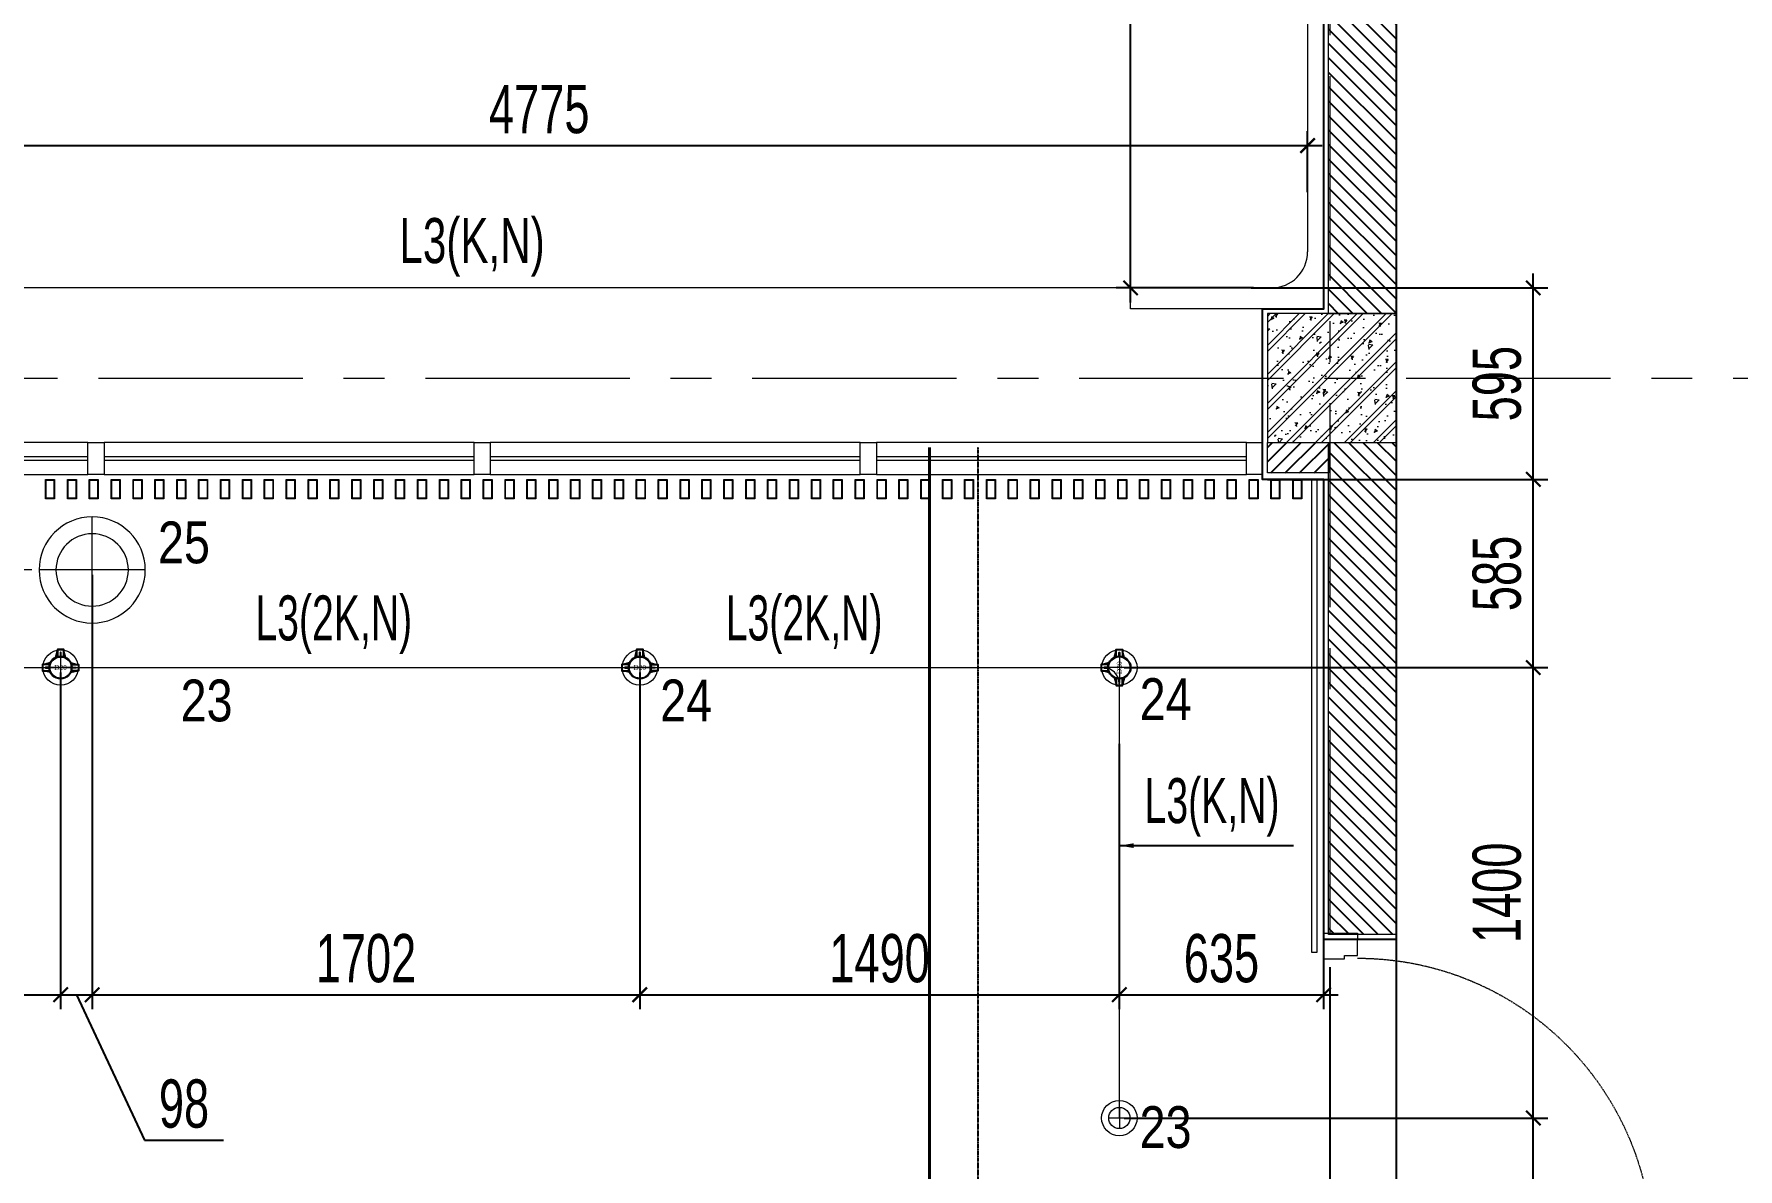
# Model space of a CAD drawing. Header units: millimetres. Extents: x -343543 to 400519, y -115663 to 104219.
# Drawn here: x -63294 to -57999, y -42458 to -38931 of the extents above; entities that cross this region are included whole.
import ezdxf
from ezdxf.xclip import XClip

# ---------------------------------------------------------------- set-up
doc = ezdxf.new("R2010")
doc.units = ezdxf.units.MM
doc.header["$XCLIPFRAME"] = 0
for name, pattern in [("$0$02'TUONG Xay$0$HIDDEN", [0.375, 0.25, -0.125]), ('HIDDEN2', [0.1875, 0.125, -0.0625]), ('XREF MAT BANG TUONG XAY$0$01.Xref _MB T2-Mai$0$$0$HIDDEN', [9.525, 6.35, -3.175]), ('XREF MAT BANG TUONG XAY$0$CENTER', [50.8, 31.75, -6.35, 6.35, -6.35])]:
    doc.linetypes.add(name, pattern=pattern)
doc.layers.get('0').update_dxf_attribs({"color": 231, "lineweight": 0})
doc.layers.get('DefPoints').update_dxf_attribs({"color": 191})
for name, color, linetype, lineweight in [('A-CLNG', 157, 'Continuous', 25), ('A-PATT', 252, 'Continuous', 9), ('A-SYMBOLS', 10, 'Continuous', 13), ('fix lighting', 2, 'Continuous', 5), ('ICC-Text', 3, 'Continuous', 25), ('SME-E-COND-LTG', 51, 'Continuous', 18), ('SME-E-LTG-DIM', 55, 'Continuous', 18), ('SME-E-LTG-NOTE', 54, 'Continuous', 18), ('TEXT DIEN', 3, 'Continuous', 18), ('XREF MAT BANG TUONG XAY$0$01.Xref _MB T1$0$A-WALL-INT', 8, 'Continuous', 9), ('XREF MAT BANG TUONG XAY$0$01.Xref _MB T2-Mai$0$$0$A-DOOR', 8, 'Continuous', 9), ('XREF MAT BANG TUONG XAY$0$01.Xref _MB T2-Mai$0$$0$A-FNSH', 8, 'Continuous', 9), ('XREF MAT BANG TUONG XAY$0$01.Xref _MB T2-Mai$0$$0$A-HIDD-LO', 8, 'XREF MAT BANG TUONG XAY$0$01.Xref _MB T2-Mai$0$$0$HIDDEN', 9), ('XREF MAT BANG TUONG XAY$0$01.Xref _MB T2-Mai$0$$0$A-TEXT', 8, 'Continuous', 25), ('XREF MAT BANG TUONG XAY$0$A-FINE', 8, 'Continuous', 25), ('XREF MAT BANG TUONG XAY$0$A-GRID', 8, 'XREF MAT BANG TUONG XAY$0$CENTER', 15), ('XREF MAT BANG TUONG XAY$0$A-WALL-INT', 8, 'Continuous', 9), ('XREF MAT BANG TUONG XAY$0$xref_IKIGAI_Cot$0$A-FNSH', 8, 'Continuous', 9), ('XREF MAT BANG TUONG XAY$0$xref_IKIGAI_Cot$0$A-PATT', 8, 'Continuous', 5)]:
    doc.layers.add(name, color=color, linetype=linetype, lineweight=lineweight)
for name, color, linetype in [('A-FLOR', 35, 'Continuous'), ('INNO-GIOTHAI', 20, 'Continuous'), ('XREF MAT BANG TUONG XAY$0$A-FNSH', 8, 'Continuous'), ('XREF MAT BANG TUONG XAY$0$A-FURN', 8, 'Continuous'), ('XREF MAT BANG TUONG XAY$0$A-PATT', 8, 'Continuous'), ('ống ghen', 6, 'Continuous')]:
    doc.layers.add(name, color=color, linetype=linetype)
doc.styles.add('Arial', font='arial.ttf', dxfattribs={"width": 0.8})
doc.styles.add('ROMANS1', font='vntimeh.shx', dxfattribs={"width": 0.8, "bigfont": 'bigfont.shx'})
doc.styles.add('SM-DIMTEXT', font='SME.shx', dxfattribs={"width": 0.7})
doc.styles.add('SME-TEXT', font='sme.shx', dxfattribs={"width": 0.7})
doc.dimstyles.new('SDIM-75', dxfattribs={"dimscale": 75, "dimtxt": 2, "dimasz": 0.6, "dimexe": 0.6, "dimexo": 0.2, "dimgap": 0.5, "dimtad": 1, "dimdec": 0, "dimzin": 12, "dimtxsty": 'SM-DIMTEXT', "dimblk": 'ARCHTICK', "dimcen": 0.12, "dimdle": 0.6, "dimclrd": 7, "dimclre": 8, "dimadec": 0, "dimazin": 3, "dimtfac": 2, "dimtdec": 0, "dimtix": 1, "dimtmove": 1, "dimatfit": 3, "dimfxl": 1, "dimtzin": 0, "dimarcsym": 1})

# ---------------------------------------------------------------- blocks, each defined once
blk = doc.blocks.new('XREF MAT BANG TUONG XAY$0$xref_IKIGAI_Cot')
at = {"layer": 'XREF MAT BANG TUONG XAY$0$xref_IKIGAI_Cot$0$A-PATT'}
h = blk.add_hatch(dxfattribs=at)
h.set_pattern_fill('BT-01', color=8, scale=15, angle=180, pattern_type=2)
h.set_pattern_definition([(230, (31425, -39980), (-107.59, 9.413), [11.25, -123.75]), (175, (31425, -39980), (20.813, -112.83), [9, -99]), (280.45, (31416.04, -39979.22), (-86.776, -103.416), [9.56, -105.17]), (226.184, (31425, -40010), (-160.086, 24.83), [16.875, -185.625]), (276.636, (31411.66, -40007.93), (-140.2, -146.12), [14.34, -157.757]), (171.184, (31425, -40010), (-140.2, -146.12), [13.5, -148.5]), (201, (31410, -40002.5), (-89.536, 60.393), [11.25, -123.75]), (146, (31410, -40002.5), (-36.497, -108.773), [9, -99]), (251.45, (31402.54, -39997.47), (-126.033, -48.38), [9.56, -105.17]), (217.5, (31425, -39980), (-1.824, -49.934), [0, -97.8, 0, -100.5, 0, -99.375]), (187.5, (31425, -39980), (-39.46, -59.162), [0, -57.3, 0, -95.55, 0, -37.875]), (147.5, (31458.45, -39980), (-80.0734, 3.383), [0, -37.5, 0, -117, 0, -155.25]), (137.5, (31473.45, -39980), (-87.478, -15.016), [0, -48.75, 0, -77.7, 0, -110.25]), (225, (31425, -39980), (45.078, -45.078), []), (225, (31425, -39998.375), (45.078, -45.078), [])])
h.paths.add_polyline_path([(31605, -39800), (31205, -39800), (31205, -40200), (31605, -40200)])
at = {"layer": 'XREF MAT BANG TUONG XAY$0$A-GRID', "color": 8, "ltscale": 20}
for points in [[(31400, -53920.7), (31400, -27075.6)], [(-2907.5, -40000), (42750, -40000)]]:
    blk.add_lwpolyline(points, dxfattribs=at)
at = {"layer": 'XREF MAT BANG TUONG XAY$0$xref_IKIGAI_Cot$0$A-FNSH', "color": 8}
blk.add_lwpolyline([(31605, -39800), (31205, -39800), (31205, -40200), (31605, -40200)], close=True, dxfattribs=at)
blk = doc.blocks.new('*U159')
at = {"color": 8}
blk.add_line((-70, -100), (-70, -800), dxfattribs=at)
for points in [[(-1020, 105), (-960, 105), (-960, 40), (-970, 40), (-970, 0), (-1020, 0)], [(-20, 105), (-80, 105), (-80, 40), (-70, 40), (-70, 0), (-20, 0)], [(-50, 0), (-50, -900), (-90, -900), (-90, 0)], [(-50, -100), (-90, -100), (-90, -800), (-50, -800)]]:
    blk.add_lwpolyline(points, close=True, dxfattribs=at)
at = {"layer": 'XREF MAT BANG TUONG XAY$0$01.Xref _MB T2-Mai$0$$0$A-FNSH', "color": 8}
for points in [[(-1020, 105), (-1040, 105), (-1040, 0), (-1020, 0)], [(-20, 105), (0, 105), (0, 0), (-20, 0)]]:
    blk.add_lwpolyline(points, close=True, dxfattribs=at)
at = {"layer": 'XREF MAT BANG TUONG XAY$0$01.Xref _MB T2-Mai$0$$0$A-HIDD-LO', "color": 8, "ltscale": 0.3}
blk.add_arc((-45, 0), 916.7, 180, 270, dxfattribs=at)
blk = doc.blocks.new('XREF MAT BANG TUONG XAY$0$nnrgnbnnrg')
at = {"layer": 'XREF MAT BANG TUONG XAY$0$01.Xref _MB T2-Mai$0$$0$A-DOOR', "color": 8}
for points in [[(-5635.8, -190), (-5585.8, -190), (-5585.8, -90), (-5635.8, -90)], [(-5585.8, -90), (-4435.8, -90), (-4435.8, -190), (-5585.8, -190)], [(-4435.8, -190), (-4385.8, -190), (-4385.8, -90), (-4435.8, -90)], [(-4385.8, -90), (-3235.8, -90), (-3235.8, -190), (-4385.8, -190)], [(-3235.8, -190), (-3185.8, -190), (-3185.8, -90), (-3235.8, -90)], [(-3185.8, -90), (-2035.8, -90), (-2035.8, -190), (-3185.8, -190)], [(-2035.8, -190), (-1985.8, -190), (-1985.8, -90), (-2035.8, -90)], [(-1985.8, -90), (-835.8, -90), (-835.8, -190), (-1985.8, -190)], [(-5585.8, -135), (-4435.8, -135), (-4435.8, -145), (-5585.8, -145)], [(-4385.8, -135), (-3235.8, -135), (-3235.8, -145), (-4385.8, -145)], [(-3185.8, -135), (-2035.8, -135), (-2035.8, -145), (-3185.8, -145)], [(-1985.8, -135), (-835.8, -135), (-835.8, -145), (-1985.8, -145)]]:
    blk.add_lwpolyline(points, close=True, dxfattribs=at)
blk = doc.blocks.new('XREF MAT BANG TUONG XAY$0$nnnbvnfg')
at = {"layer": 'XREF MAT BANG TUONG XAY$0$01.Xref _MB T1$0$A-WALL-INT', "color": 8}
for points in [[(-14, -30), (14, -30), (14, 30), (-14, 30)], [(-12, -28), (12, -28), (12, 28), (-12, 28)]]:
    blk.add_lwpolyline(points, close=True, dxfattribs=at)
blk = doc.blocks.new('XREF MAT BANG TUONG XAY$0$nnnngf')
at = {"layer": 'XREF MAT BANG TUONG XAY$0$01.Xref _MB T1$0$A-WALL-INT', "color": 8}
for points in [[(-72.5, 1420), (-90.5, 1420), (-90.5, -50), (-72.5, -50)], [(-72.5, -980), (-90.5, -980), (-90.5, -1965), (-72.5, -1965)]]:
    blk.add_lwpolyline(points, close=True, dxfattribs=at)
blk = doc.blocks.new('*U251')
at = {"layer": 'XREF MAT BANG TUONG XAY$0$A-PATT'}
h = blk.add_hatch(dxfattribs=at)
h.set_pattern_fill('ANSI31', color=8, scale=10)
h.set_pattern_definition([(45, (36976.79, -11293.564), (-22.45064, 22.45064), [])])
h.paths.add_polyline_path([(-38.7, 47.5), (1491.3, 47.5), (1491.3, -162.5), (-38.7, -162.5)])
at = {"layer": 'XREF MAT BANG TUONG XAY$0$A-WALL-INT', "color": 8}
blk.add_lwpolyline([(-38.7, 47.5), (1491.3, 47.5), (1491.3, -162.5), (-38.7, -162.5)], close=True, dxfattribs=at)
blk = doc.blocks.new('*U252')
at = {"layer": 'XREF MAT BANG TUONG XAY$0$A-PATT'}
h = blk.add_hatch(dxfattribs=at)
h.set_pattern_fill('ANSI31', color=8, scale=10)
h.set_pattern_definition([(45, (39546.79, -11293.564), (-22.45064, 22.45064), [])])
h.paths.add_polyline_path([(-38.7, 47.5), (4061.3, 47.5), (4061.3, -162.5), (-38.7, -162.5)])
at = {"layer": 'XREF MAT BANG TUONG XAY$0$A-WALL-INT', "color": 8}
blk.add_lwpolyline([(-38.7, 47.5), (4061.3, 47.5), (4061.3, -162.5), (-38.7, -162.5)], close=True, dxfattribs=at)
blk = doc.blocks.new('*U260')
at = {"layer": 'XREF MAT BANG TUONG XAY$0$A-PATT'}
h = blk.add_hatch(dxfattribs=at)
h.set_pattern_fill('ANSI31', color=8, scale=10)
h.set_pattern_definition([(45, (35636.77, -11178.564), (-22.45064, 22.45064), [])])
h.paths.add_polyline_path([(-38.7, 47.5), (151.3, 47.5), (151.3, -47.5), (-38.7, -47.5)])
at = {"layer": 'XREF MAT BANG TUONG XAY$0$A-WALL-INT', "color": 8}
blk.add_lwpolyline([(-38.7, 47.5), (151.3, 47.5), (151.3, -47.5), (-38.7, -47.5)], close=True, dxfattribs=at)
blk = doc.blocks.new('XREF MAT BANG TUONG XAY$0$NNNN')
at = {"layer": 'XREF MAT BANG TUONG XAY$0$A-FURN', "color": 8, "xscale": -1}
for name, p, rotation in [('*U252', (162.5, 7596.4), 270), ('*U251', (162.5, 5666.4), 270), ('*U260', (248.7, 7110.2), 180)]:
    blk.add_blockref(name, p, dxfattribs=dict(at, rotation=rotation))
blk = doc.blocks.new('XREF MAT BANG NOI THAT')
at = {"color": 8}
blk.add_lwpolyline([(31380, -39785), (30780, -39785), (30780, -37785), (31380, -37785)], close=True, dxfattribs=at)
blk = doc.blocks.new('01.Xref _MB T1')
at = {"color": 8}
blk.add_line((31604.992, -42770.00015), (31604.99085, -41730.00014), dxfattribs=at)
at = {"layer": 'XREF MAT BANG TUONG XAY$0$01.Xref _MB T2-Mai$0$$0$A-TEXT', "color": 8}
blk.add_line((31400.2467, -43681.45863), (31400.2467, -41831.45871), dxfattribs=at)
at = {"layer": 'XREF MAT BANG TUONG XAY$0$A-FINE', "color": 8}
blk.add_lwpolyline([(36835.01095, -33793.63705), (31604.99214, -33793.63705), (31604.98423, -43834.99759), (36835.00304, -43834.99759)], close=True, dxfattribs=at)
at = {"layer": 'XREF MAT BANG TUONG XAY$0$A-FNSH', "color": 8}
blk.add_lwpolyline([(31604.97181, -41745.00014), (31379.9718, -41745.00039), (31379.9718, -40315.00001), (31189.99022, -40315.00001), (31189.99022, -39785.00001), (31379.98019, -39785.00004), (31379.98092, -35715.00001), (31189.99023, -35715.00001), (31189.99023, -35285.00001), (31379.98015, -35285.00001), (31379.96933, -30914.99949), (31289.99246, -30914.99918), (31289.98296, -30824.99967), (25501.66726, -30824.99964), (25501.67699, -30504.99947)], dxfattribs=at)
at = {"color": 8}
ref = blk.add_blockref('XREF MAT BANG TUONG XAY$0$xref_IKIGAI_Cot', (-0.00927, -0.00001), dxfattribs=at)
XClip(ref).set_block_clipping_path([(-5181.1494167775, -58156.1251844964), (44638.3275875031, -24933.2650512661)])
at = {"layer": 'XREF MAT BANG TUONG XAY$0$01.Xref _MB T2-Mai$0$$0$A-DOOR', "color": 8, "extrusion": (-1.42352e-14, -2.81943e-13, -1), "zscale": -1, "rotation": 270.0000376668472}
blk.add_blockref('*U159', (-31484.97112, -42765.00046, 0), dxfattribs=at)
at = {"layer": 'XREF MAT BANG TUONG XAY$0$A-FURN', "color": 8, "xscale": -1}
for name, p in [('XREF MAT BANG TUONG XAY$0$NNNN', (31604.98349, -47357.72853)), ('XREF MAT BANG TUONG XAY$0$nnrgnbnnrg', (25554.16454, -40110.00001)), ('XREF MAT BANG TUONG XAY$0$nnnbvnfg', (27421.9718, -40345.00001)), ('XREF MAT BANG TUONG XAY$0$nnnbvnfg', (27489.9718, -40345.00001)), ('XREF MAT BANG TUONG XAY$0$nnnbvnfg', (27557.9718, -40345.00001)), ('XREF MAT BANG TUONG XAY$0$nnnbvnfg', (27625.9718, -40345.00001)), ('XREF MAT BANG TUONG XAY$0$nnnbvnfg', (27693.9718, -40345.00001)), ('XREF MAT BANG TUONG XAY$0$nnnbvnfg', (27761.9718, -40345.00001)), ('XREF MAT BANG TUONG XAY$0$nnnbvnfg', (27829.9718, -40345.00001)), ('XREF MAT BANG TUONG XAY$0$nnnbvnfg', (27897.9718, -40345.00001)), ('XREF MAT BANG TUONG XAY$0$nnnbvnfg', (27965.9718, -40345.00001)), ('XREF MAT BANG TUONG XAY$0$nnnbvnfg', (28033.9718, -40345.00001)), ('XREF MAT BANG TUONG XAY$0$nnnbvnfg', (28101.9718, -40345.00001)), ('XREF MAT BANG TUONG XAY$0$nnnbvnfg', (28169.9718, -40345.00001)), ('XREF MAT BANG TUONG XAY$0$nnnbvnfg', (28237.9718, -40345.00001)), ('XREF MAT BANG TUONG XAY$0$nnnbvnfg', (28305.9718, -40345.00001)), ('XREF MAT BANG TUONG XAY$0$nnnbvnfg', (28373.9718, -40345.00001)), ('XREF MAT BANG TUONG XAY$0$nnnbvnfg', (28441.9718, -40345.00001)), ('XREF MAT BANG TUONG XAY$0$nnnbvnfg', (28509.9718, -40345.00001)), ('XREF MAT BANG TUONG XAY$0$nnnbvnfg', (28577.9718, -40345.00001)), ('XREF MAT BANG TUONG XAY$0$nnnbvnfg', (28645.9718, -40345.00001)), ('XREF MAT BANG TUONG XAY$0$nnnbvnfg', (28713.9718, -40345.00001)), ('XREF MAT BANG TUONG XAY$0$nnnbvnfg', (28781.9718, -40345.00001)), ('XREF MAT BANG TUONG XAY$0$nnnbvnfg', (28849.9718, -40345.00001)), ('XREF MAT BANG TUONG XAY$0$nnnbvnfg', (28917.9718, -40345.00001)), ('XREF MAT BANG TUONG XAY$0$nnnbvnfg', (28985.9718, -40345.00001)), ('XREF MAT BANG TUONG XAY$0$nnnbvnfg', (29053.9718, -40345.00001)), ('XREF MAT BANG TUONG XAY$0$nnnbvnfg', (29121.9718, -40345.00001)), ('XREF MAT BANG TUONG XAY$0$nnnbvnfg', (29189.9718, -40345.00001)), ('XREF MAT BANG TUONG XAY$0$nnnbvnfg', (29257.9718, -40345.00001)), ('XREF MAT BANG TUONG XAY$0$nnnbvnfg', (29325.9718, -40345.00001)), ('XREF MAT BANG TUONG XAY$0$nnnbvnfg', (29393.9718, -40345.00001)), ('XREF MAT BANG TUONG XAY$0$nnnbvnfg', (29461.9718, -40345.00001)), ('XREF MAT BANG TUONG XAY$0$nnnbvnfg', (29529.9718, -40345.00001)), ('XREF MAT BANG TUONG XAY$0$nnnbvnfg', (29597.9718, -40345.00001)), ('XREF MAT BANG TUONG XAY$0$nnnbvnfg', (29665.9718, -40345.00001)), ('XREF MAT BANG TUONG XAY$0$nnnbvnfg', (29733.9718, -40345.00001)), ('XREF MAT BANG TUONG XAY$0$nnnbvnfg', (29801.9718, -40345.00001)), ('XREF MAT BANG TUONG XAY$0$nnnbvnfg', (29869.9718, -40345.00001)), ('XREF MAT BANG TUONG XAY$0$nnnbvnfg', (29937.9718, -40345.00001)), ('XREF MAT BANG TUONG XAY$0$nnnbvnfg', (30005.9718, -40345.00001)), ('XREF MAT BANG TUONG XAY$0$nnnbvnfg', (30073.9718, -40345.00001)), ('XREF MAT BANG TUONG XAY$0$nnnbvnfg', (30141.9718, -40345.00001)), ('XREF MAT BANG TUONG XAY$0$nnnbvnfg', (30209.9718, -40345.00001)), ('XREF MAT BANG TUONG XAY$0$nnnbvnfg', (30277.9718, -40345.00001)), ('XREF MAT BANG TUONG XAY$0$nnnbvnfg', (30345.9718, -40345.00001)), ('XREF MAT BANG TUONG XAY$0$nnnbvnfg', (30413.9718, -40345.00001)), ('XREF MAT BANG TUONG XAY$0$nnnbvnfg', (30481.9718, -40345.00001)), ('XREF MAT BANG TUONG XAY$0$nnnbvnfg', (30549.9718, -40345.00001)), ('XREF MAT BANG TUONG XAY$0$nnnbvnfg', (30617.9718, -40345.00001)), ('XREF MAT BANG TUONG XAY$0$nnnbvnfg', (30685.9718, -40345.00001)), ('XREF MAT BANG TUONG XAY$0$nnnbvnfg', (30753.9718, -40345.00001)), ('XREF MAT BANG TUONG XAY$0$nnnbvnfg', (30821.9718, -40345.00001)), ('XREF MAT BANG TUONG XAY$0$nnnbvnfg', (30889.9718, -40345.00001)), ('XREF MAT BANG TUONG XAY$0$nnnbvnfg', (30957.9718, -40345.00001)), ('XREF MAT BANG TUONG XAY$0$nnnbvnfg', (31025.9718, -40345.00001)), ('XREF MAT BANG TUONG XAY$0$nnnbvnfg', (31093.9718, -40345.00001)), ('XREF MAT BANG TUONG XAY$0$nnnbvnfg', (31161.9718, -40345.00001)), ('XREF MAT BANG TUONG XAY$0$nnnbvnfg', (31229.9718, -40345.00001)), ('XREF MAT BANG TUONG XAY$0$nnnbvnfg', (31297.9718, -40345.00001))]:
    blk.add_blockref(name, p, dxfattribs=at)
at = {"layer": 'XREF MAT BANG TUONG XAY$0$A-FURN', "color": 8}
blk.add_blockref('XREF MAT BANG TUONG XAY$0$nnnngf', (31432.4718, -41735.00043), dxfattribs=at)
at = {"layer": 'A-PATT', "color": 8}
blk.add_blockref('XREF MAT BANG NOI THAT', (0, 0), dxfattribs=at)
blk = doc.blocks.new('A$C1bd1283e')
at = {"color": 0, "linetype": 'ByBlock'}
for p, q in [((-11.7, -11.7), (11.7, 11.7)), ((-11.7, 11.7), (11.7, -11.7))]:
    blk.add_line(p, q, dxfattribs=at)
for radius, start, end in [(27.5, 315, 135), (27.5, 135, 315), (16.5, 135, 315), (16.5, 315, 135)]:
    blk.add_arc((0, 0), radius, start, end, dxfattribs=at)
blk = doc.blocks.new('A$C0707c3b3')
at = {"layer": 'A-CLNG', "linetype": "$0$02'TUONG Xay$0$HIDDEN"}
blk.add_line((-1150, -9465), (-1150, -19235), dxfattribs=at)
at = {"layer": 'fix lighting', "linetype": "$0$02'TUONG Xay$0$HIDDEN", "ltscale": 500, "const_width": 10}
blk.add_lwpolyline([(-1300, -9465), (-1300, -19235)], dxfattribs=at)
at = {"layer": 'fix lighting', "xscale": -2, "yscale": 2, "zscale": 2, "rotation": 45}
for p in [(-4000, -10150), (-2200, -10150), (-710, -10150), (-710, -11550)]:
    blk.add_blockref('A$C1bd1283e', p, dxfattribs=at)
blk = doc.blocks.new('LT12')
for points in [[(0, -110), (0, 110)], [(-110, 0), (110, 0)]]:
    blk.add_lwpolyline(points)
blk.add_circle((0, 0), 110)
at = {"layer": 'A-PATT'}
blk.add_circle((0, 0), 75, dxfattribs=at)
blk = doc.blocks.new('DenSanTuongT2Ikigai')
at = {"layer": 'fix lighting', "xscale": -1.5, "yscale": 1.5, "zscale": 1.5}
blk.add_blockref('LT12', (27553.1, 9403.4), dxfattribs=at)
blk = doc.blocks.new('c3-20')
at = {"layer": 'ống ghen', "ltscale": 30}
for points in [[(5338984.6, -3869070.5), (5338984.6, -3869048), (5338964.6, -3869048), (5338964.6, -3869070.5)], [(5338941, -3869094), (5338918.6, -3869094), (5338918.6, -3869114), (5338941, -3869114)], [(5338939.6, -3869103.5), (5338927.5, -3869103.5), (5338927.5, -3869104.6), (5338939.6, -3869104.6)], [(5338975.1, -3869069), (5338975.1, -3869057), (5338974, -3869057), (5338974, -3869069)], [(5339008.1, -3869094), (5339030.6, -3869094), (5339030.6, -3869114), (5339008.1, -3869114)], [(5339009.6, -3869103.5), (5339021.6, -3869103.5), (5339021.6, -3869104.6), (5339009.6, -3869104.6)]]:
    blk.add_lwpolyline(points, close=True, dxfattribs=at)
for points in [[(5338942.8, -3869089.3), (5338924.6, -3869094)], [(5338959.8, -3869072.3), (5338964.6, -3869054)], [(5338989.3, -3869072.3), (5338984.6, -3869054)], [(5339006.3, -3869089.3), (5339024.6, -3869094)], [(5338942.8, -3869118.8), (5338924.6, -3869114)], [(5339006.3, -3869118.8), (5339024.6, -3869114)]]:
    blk.add_lwpolyline(points, dxfattribs=at)
blk.add_circle((5338974.6, -3869104), 35, dxfattribs=at)
at = {"layer": 'TEXT DIEN', "ltscale": 30, "style": 'ROMANS1'}
blk.add_text('D20', height=15, dxfattribs=at).set_placement((5338954.5, -3869111.3))
blk = doc.blocks.new('_ArchTick')
at = {"color": 0, "linetype": 'ByBlock', "const_width": 0.15}
blk.add_lwpolyline([(-0.5, -0.5), (0.5, 0.5)], dxfattribs=at)
blk = doc.blocks.new('*D1688')
at = {"layer": 'DefPoints', "color": 0, "linetype": 'Continuous', "ltscale": 1000, "transparency": 16777216}
for p in [(-59336.6, -39277.6), (-64111.6, -39435.7), (-59336.6, -39437.5)]:
    blk.add_point(p, dxfattribs=at)
at = {"layer": 'SME-E-LTG-DIM', "color": 8, "linetype": 'Continuous', "lineweight": -2, "ltscale": 1000, "transparency": 16777216}
for p, q in [((-64111.6, -39420.7), (-64111.6, -39232.6)), ((-59336.6, -39422.5), (-59336.6, -39232.6))]:
    blk.add_line(p, q, dxfattribs=at)
at = {"layer": 'SME-E-LTG-DIM', "color": 7, "linetype": 'Continuous', "lineweight": -2, "ltscale": 1000, "transparency": 16777216}
blk.add_line((-64156.6, -39277.6), (-59291.6, -39277.6), dxfattribs=at)
at = {"layer": 'SME-E-LTG-DIM', "color": 7, "linetype": 'Continuous', "lineweight": -2, "ltscale": 1000, "transparency": 16777216, "xscale": 45, "yscale": 45, "zscale": 45, "rotation": 180}
blk.add_blockref('_ArchTick', (-64111.6, -39277.6), dxfattribs=at)
at = {"layer": 'SME-E-LTG-DIM', "color": 7, "linetype": 'Continuous', "lineweight": -2, "ltscale": 1000, "transparency": 16777216, "xscale": 45, "yscale": 45, "zscale": 45}
blk.add_blockref('_ArchTick', (-59336.6, -39277.6), dxfattribs=at)
at = {"layer": 'SME-E-LTG-DIM', "color": 0, "linetype": 'Continuous', "ltscale": 1000, "transparency": 16777216, "insert": (-61724.1, -39165.1), "char_height": 150, "attachment_point": 5, "style": 'SM-DIMTEXT'}
blk.add_mtext('4775', dxfattribs=at)
blk = doc.blocks.new('*D1689')
at = {"layer": 'DefPoints', "color": 0, "linetype": 'Continuous', "ltscale": 1000, "transparency": 16777216}
for p in [(-59886.6, -37785), (-59336.6, -37785), (-59490, -39720)]:
    blk.add_point(p, dxfattribs=at)
at = {"layer": 'SME-E-LTG-DIM', "color": 7, "linetype": 'Continuous', "lineweight": -2, "ltscale": 1000, "transparency": 16777216}
blk.add_line((-59886.6, -39765), (-59886.6, -37740), dxfattribs=at)
at = {"layer": 'SME-E-LTG-DIM', "color": 8, "linetype": 'Continuous', "lineweight": -2, "ltscale": 1000, "transparency": 16777216}
for p, q in [((-59351.6, -37785), (-59931.6, -37785)), ((-59505, -39720), (-59931.6, -39720))]:
    blk.add_line(p, q, dxfattribs=at)
at = {"layer": 'SME-E-LTG-DIM', "color": 7, "linetype": 'Continuous', "lineweight": -2, "ltscale": 1000, "transparency": 16777216, "xscale": 45, "yscale": 45, "zscale": 45}
for p, rotation in [((-59886.6, -37785), 90), ((-59886.6, -39720), 270)]:
    blk.add_blockref('_ArchTick', p, dxfattribs=dict(at, rotation=rotation))
at = {"layer": 'SME-E-LTG-DIM', "color": 0, "linetype": 'Continuous', "ltscale": 1000, "transparency": 16777216, "insert": (-59999.1, -38752.5), "char_height": 150, "attachment_point": 5, "rotation": 90, "style": 'SM-DIMTEXT'}
blk.add_mtext('1935', dxfattribs=at)
blk = doc.blocks.new('*D1718')
at = {"layer": 'DefPoints', "color": 0, "linetype": 'Continuous', "ltscale": 1000, "transparency": 16777216}
for p in [(-65011.5, -40900), (-63211.6, -40900), (-63211.6, -41916.7)]:
    blk.add_point(p, dxfattribs=at)
at = {"layer": 'SME-E-LTG-DIM', "color": 8, "linetype": 'Continuous', "lineweight": -2, "ltscale": 1000, "transparency": 16777216}
for p, q in [((-65011.5, -40915), (-65011.5, -41961.7)), ((-63211.6, -40915), (-63211.6, -41961.7))]:
    blk.add_line(p, q, dxfattribs=at)
at = {"layer": 'SME-E-LTG-DIM', "color": 7, "linetype": 'Continuous', "lineweight": -2, "ltscale": 1000, "transparency": 16777216}
blk.add_line((-65056.5, -41916.7), (-63166.6, -41916.7), dxfattribs=at)
at = {"layer": 'SME-E-LTG-DIM', "color": 7, "linetype": 'Continuous', "lineweight": -2, "ltscale": 1000, "transparency": 16777216, "xscale": 45, "yscale": 45, "zscale": 45, "rotation": 180}
blk.add_blockref('_ArchTick', (-65011.5, -41916.7), dxfattribs=at)
at = {"layer": 'SME-E-LTG-DIM', "color": 7, "linetype": 'Continuous', "lineweight": -2, "ltscale": 1000, "transparency": 16777216, "xscale": 45, "yscale": 45, "zscale": 45}
blk.add_blockref('_ArchTick', (-63211.6, -41916.7), dxfattribs=at)
at = {"layer": 'SME-E-LTG-DIM', "color": 0, "linetype": 'Continuous', "ltscale": 1000, "transparency": 16777216, "insert": (-64111.6, -41804.2), "char_height": 150, "attachment_point": 5, "style": 'SM-DIMTEXT'}
blk.add_mtext('1800', dxfattribs=at)
blk = doc.blocks.new('*D1719')
at = {"layer": 'DefPoints', "color": 0, "linetype": 'Continuous', "ltscale": 1000, "transparency": 16777216}
for p in [(-63113.4, -40596.6), (-63211.6, -40900), (-63113.4, -41916.7)]:
    blk.add_point(p, dxfattribs=at)
at = {"layer": 'SME-E-LTG-DIM', "color": 8, "linetype": 'Continuous', "lineweight": -2, "ltscale": 1000, "transparency": 16777216}
for p, q in [((-63113.4, -40611.6), (-63113.4, -41961.7)), ((-63211.6, -40915), (-63211.6, -41961.7))]:
    blk.add_line(p, q, dxfattribs=at)
at = {"layer": 'SME-E-LTG-DIM', "color": 7, "linetype": 'Continuous', "lineweight": -2, "ltscale": 1000, "transparency": 16777216}
for p, q in [((-63256.6, -41916.7), (-63068.4, -41916.7)), ((-63162.5, -41916.7), (-62950.5, -42368.5)), ((-62950.5, -42368.5), (-62705.5, -42368.5))]:
    blk.add_line(p, q, dxfattribs=at)
at = {"layer": 'SME-E-LTG-DIM', "color": 7, "linetype": 'Continuous', "lineweight": -2, "ltscale": 1000, "transparency": 16777216, "xscale": 45, "yscale": 45, "zscale": 45, "rotation": 180}
blk.add_blockref('_ArchTick', (-63211.6, -41916.7), dxfattribs=at)
at = {"layer": 'SME-E-LTG-DIM', "color": 7, "linetype": 'Continuous', "lineweight": -2, "ltscale": 1000, "transparency": 16777216, "xscale": 45, "yscale": 45, "zscale": 45}
blk.add_blockref('_ArchTick', (-63113.4, -41916.7), dxfattribs=at)
at = {"layer": 'SME-E-LTG-DIM', "color": 0, "linetype": 'Continuous', "ltscale": 1000, "transparency": 16777216, "insert": (-62828, -42256), "char_height": 150, "attachment_point": 5, "style": 'SM-DIMTEXT'}
blk.add_mtext('98', dxfattribs=at)
blk = doc.blocks.new('*D1720')
at = {"layer": 'DefPoints', "color": 0, "linetype": 'Continuous', "ltscale": 1000, "transparency": 16777216}
for p in [(-63113.4, -40596.6), (-61411.6, -40900), (-61411.6, -41916.7)]:
    blk.add_point(p, dxfattribs=at)
at = {"layer": 'SME-E-LTG-DIM', "color": 8, "linetype": 'Continuous', "lineweight": -2, "ltscale": 1000, "transparency": 16777216}
for p, q in [((-63113.4, -40611.6), (-63113.4, -41961.7)), ((-61411.6, -40915), (-61411.6, -41961.7))]:
    blk.add_line(p, q, dxfattribs=at)
at = {"layer": 'SME-E-LTG-DIM', "color": 7, "linetype": 'Continuous', "lineweight": -2, "ltscale": 1000, "transparency": 16777216}
blk.add_line((-63158.4, -41916.7), (-61366.6, -41916.7), dxfattribs=at)
at = {"layer": 'SME-E-LTG-DIM', "color": 7, "linetype": 'Continuous', "lineweight": -2, "ltscale": 1000, "transparency": 16777216, "xscale": 45, "yscale": 45, "zscale": 45, "rotation": 180}
blk.add_blockref('_ArchTick', (-63113.4, -41916.7), dxfattribs=at)
at = {"layer": 'SME-E-LTG-DIM', "color": 7, "linetype": 'Continuous', "lineweight": -2, "ltscale": 1000, "transparency": 16777216, "xscale": 45, "yscale": 45, "zscale": 45}
blk.add_blockref('_ArchTick', (-61411.6, -41916.7), dxfattribs=at)
at = {"layer": 'SME-E-LTG-DIM', "color": 0, "linetype": 'Continuous', "ltscale": 1000, "transparency": 16777216, "insert": (-62262.5, -41804.2), "char_height": 150, "attachment_point": 5, "style": 'SM-DIMTEXT'}
blk.add_mtext('1702', dxfattribs=at)
blk = doc.blocks.new('*D1721')
at = {"layer": 'DefPoints', "color": 0, "linetype": 'Continuous', "ltscale": 1000, "transparency": 16777216}
for p in [(-61411.6, -40900), (-59921.6, -41122.3), (-59921.6, -41916.7)]:
    blk.add_point(p, dxfattribs=at)
at = {"layer": 'SME-E-LTG-DIM', "color": 8, "linetype": 'Continuous', "lineweight": -2, "ltscale": 1000, "transparency": 16777216}
for p, q in [((-61411.6, -40915), (-61411.6, -41961.7)), ((-59921.6, -41137.3), (-59921.6, -41961.7))]:
    blk.add_line(p, q, dxfattribs=at)
at = {"layer": 'SME-E-LTG-DIM', "color": 7, "linetype": 'Continuous', "lineweight": -2, "ltscale": 1000, "transparency": 16777216}
blk.add_line((-61456.6, -41916.7), (-59876.6, -41916.7), dxfattribs=at)
at = {"layer": 'SME-E-LTG-DIM', "color": 7, "linetype": 'Continuous', "lineweight": -2, "ltscale": 1000, "transparency": 16777216, "xscale": 45, "yscale": 45, "zscale": 45, "rotation": 180}
blk.add_blockref('_ArchTick', (-61411.6, -41916.7), dxfattribs=at)
at = {"layer": 'SME-E-LTG-DIM', "color": 7, "linetype": 'Continuous', "lineweight": -2, "ltscale": 1000, "transparency": 16777216, "xscale": 45, "yscale": 45, "zscale": 45}
blk.add_blockref('_ArchTick', (-59921.6, -41916.7), dxfattribs=at)
at = {"layer": 'SME-E-LTG-DIM', "color": 0, "linetype": 'Continuous', "ltscale": 1000, "transparency": 16777216, "insert": (-60666.6, -41804.2), "char_height": 150, "attachment_point": 5, "style": 'SM-DIMTEXT'}
blk.add_mtext('1490', dxfattribs=at)
blk = doc.blocks.new('*D1722')
at = {"layer": 'DefPoints', "color": 0, "linetype": 'Continuous', "ltscale": 1000, "transparency": 16777216}
for p in [(-59921.6, -41122.3), (-59286.6, -41238), (-59286.6, -41916.7)]:
    blk.add_point(p, dxfattribs=at)
at = {"layer": 'SME-E-LTG-DIM', "color": 8, "linetype": 'Continuous', "lineweight": -2, "ltscale": 1000, "transparency": 16777216}
for p, q in [((-59921.6, -41137.3), (-59921.6, -41961.7)), ((-59286.6, -41253), (-59286.6, -41961.7))]:
    blk.add_line(p, q, dxfattribs=at)
at = {"layer": 'SME-E-LTG-DIM', "color": 7, "linetype": 'Continuous', "lineweight": -2, "ltscale": 1000, "transparency": 16777216}
blk.add_line((-59966.6, -41916.7), (-59241.6, -41916.7), dxfattribs=at)
at = {"layer": 'SME-E-LTG-DIM', "color": 7, "linetype": 'Continuous', "lineweight": -2, "ltscale": 1000, "transparency": 16777216, "xscale": 45, "yscale": 45, "zscale": 45, "rotation": 180}
blk.add_blockref('_ArchTick', (-59921.6, -41916.7), dxfattribs=at)
at = {"layer": 'SME-E-LTG-DIM', "color": 7, "linetype": 'Continuous', "lineweight": -2, "ltscale": 1000, "transparency": 16777216, "xscale": 45, "yscale": 45, "zscale": 45}
blk.add_blockref('_ArchTick', (-59286.6, -41916.7), dxfattribs=at)
at = {"layer": 'SME-E-LTG-DIM', "color": 0, "linetype": 'Continuous', "ltscale": 1000, "transparency": 16777216, "insert": (-59604.1, -41804.2), "char_height": 150, "attachment_point": 5, "style": 'SM-DIMTEXT'}
blk.add_mtext('635', dxfattribs=at)
blk = doc.blocks.new('*D1749')
at = {"layer": 'DefPoints', "color": 0, "linetype": 'Continuous', "ltscale": 1000, "transparency": 16777216}
for p in [(-59921.6, -42300), (-58635.3, -42300), (-59921.6, -43700)]:
    blk.add_point(p, dxfattribs=at)
at = {"layer": 'SME-E-LTG-DIM', "color": 8, "linetype": 'Continuous', "lineweight": -2, "ltscale": 1000, "transparency": 16777216}
for p, q in [((-59906.6, -42300), (-58590.3, -42300)), ((-59906.6, -43700), (-58590.3, -43700))]:
    blk.add_line(p, q, dxfattribs=at)
at = {"layer": 'SME-E-LTG-DIM', "color": 7, "linetype": 'Continuous', "lineweight": -2, "ltscale": 1000, "transparency": 16777216}
blk.add_line((-58635.3, -43745), (-58635.3, -42255), dxfattribs=at)
at = {"layer": 'SME-E-LTG-DIM', "color": 7, "linetype": 'Continuous', "lineweight": -2, "ltscale": 1000, "transparency": 16777216, "xscale": 45, "yscale": 45, "zscale": 45}
for p, rotation in [((-58635.3, -42300), 90), ((-58635.3, -43700), 270)]:
    blk.add_blockref('_ArchTick', p, dxfattribs=dict(at, rotation=rotation))
at = {"layer": 'SME-E-LTG-DIM', "color": 0, "linetype": 'Continuous', "ltscale": 1000, "transparency": 16777216, "insert": (-58747.8, -43000), "char_height": 150, "attachment_point": 5, "rotation": 90, "style": 'SM-DIMTEXT'}
blk.add_mtext('1400', dxfattribs=at)
blk = doc.blocks.new('*D1750')
at = {"layer": 'DefPoints', "color": 0, "linetype": 'Continuous', "ltscale": 1000, "transparency": 16777216}
for p in [(-59921.6, -40900), (-58635.3, -40900), (-59921.6, -42300)]:
    blk.add_point(p, dxfattribs=at)
at = {"layer": 'SME-E-LTG-DIM', "color": 7, "linetype": 'Continuous', "lineweight": -2, "ltscale": 1000, "transparency": 16777216}
blk.add_line((-58635.3, -42345), (-58635.3, -40855), dxfattribs=at)
at = {"layer": 'SME-E-LTG-DIM', "color": 8, "linetype": 'Continuous', "lineweight": -2, "ltscale": 1000, "transparency": 16777216}
for p, q in [((-59906.6, -40900), (-58590.3, -40900)), ((-59906.6, -42300), (-58590.3, -42300))]:
    blk.add_line(p, q, dxfattribs=at)
at = {"layer": 'SME-E-LTG-DIM', "color": 7, "linetype": 'Continuous', "lineweight": -2, "ltscale": 1000, "transparency": 16777216, "xscale": 45, "yscale": 45, "zscale": 45}
for p, rotation in [((-58635.3, -40900), 90), ((-58635.3, -42300), 270)]:
    blk.add_blockref('_ArchTick', p, dxfattribs=dict(at, rotation=rotation))
at = {"layer": 'SME-E-LTG-DIM', "color": 0, "linetype": 'Continuous', "ltscale": 1000, "transparency": 16777216, "insert": (-58747.8, -41600), "char_height": 150, "attachment_point": 5, "rotation": 90, "style": 'SM-DIMTEXT'}
blk.add_mtext('1400', dxfattribs=at)
blk = doc.blocks.new('*D1751')
at = {"layer": 'DefPoints', "color": 0, "linetype": 'Continuous', "ltscale": 1000, "transparency": 16777216}
for p in [(-59476.5, -40315), (-58635.3, -40315), (-59921.6, -40900)]:
    blk.add_point(p, dxfattribs=at)
at = {"layer": 'SME-E-LTG-DIM', "color": 7, "linetype": 'Continuous', "lineweight": -2, "ltscale": 1000, "transparency": 16777216}
blk.add_line((-58635.3, -40945), (-58635.3, -40270), dxfattribs=at)
at = {"layer": 'SME-E-LTG-DIM', "color": 8, "linetype": 'Continuous', "lineweight": -2, "ltscale": 1000, "transparency": 16777216}
for p, q in [((-59461.5, -40315), (-58590.3, -40315)), ((-59906.6, -40900), (-58590.3, -40900))]:
    blk.add_line(p, q, dxfattribs=at)
at = {"layer": 'SME-E-LTG-DIM', "color": 7, "linetype": 'Continuous', "lineweight": -2, "ltscale": 1000, "transparency": 16777216, "xscale": 45, "yscale": 45, "zscale": 45}
for p, rotation in [((-58635.3, -40315), 90), ((-58635.3, -40900), 270)]:
    blk.add_blockref('_ArchTick', p, dxfattribs=dict(at, rotation=rotation))
at = {"layer": 'SME-E-LTG-DIM', "color": 0, "linetype": 'Continuous', "ltscale": 1000, "transparency": 16777216, "insert": (-58747.8, -40607.5), "char_height": 150, "attachment_point": 5, "rotation": 90, "style": 'SM-DIMTEXT'}
blk.add_mtext('585', dxfattribs=at)
blk = doc.blocks.new('*D1752')
at = {"layer": 'DefPoints', "color": 0, "linetype": 'Continuous', "ltscale": 1000, "transparency": 16777216}
for p in [(-59527, -39720), (-58635.3, -39720), (-59476.5, -40315)]:
    blk.add_point(p, dxfattribs=at)
at = {"layer": 'SME-E-LTG-DIM', "color": 7, "linetype": 'Continuous', "lineweight": -2, "ltscale": 1000, "transparency": 16777216}
blk.add_line((-58635.3, -40360), (-58635.3, -39675), dxfattribs=at)
at = {"layer": 'SME-E-LTG-DIM', "color": 8, "linetype": 'Continuous', "lineweight": -2, "ltscale": 1000, "transparency": 16777216}
for p, q in [((-59512, -39720), (-58590.3, -39720)), ((-59461.5, -40315), (-58590.3, -40315))]:
    blk.add_line(p, q, dxfattribs=at)
at = {"layer": 'SME-E-LTG-DIM', "color": 7, "linetype": 'Continuous', "lineweight": -2, "ltscale": 1000, "transparency": 16777216, "xscale": 45, "yscale": 45, "zscale": 45}
for p, rotation in [((-58635.3, -39720), 90), ((-58635.3, -40315), 270)]:
    blk.add_blockref('_ArchTick', p, dxfattribs=dict(at, rotation=rotation))
at = {"layer": 'SME-E-LTG-DIM', "color": 0, "linetype": 'Continuous', "ltscale": 1000, "transparency": 16777216, "insert": (-58747.8, -40017.5), "char_height": 150, "attachment_point": 5, "rotation": 90, "style": 'SM-DIMTEXT'}
blk.add_mtext('595', dxfattribs=at)

msp = doc.modelspace()

# ---------------------------------------------------------------- block references
at = {"layer": 'A-SYMBOLS'}
msp.add_blockref('01.Xref _MB T1', (-90666.5, 0), dxfattribs=at)

# ---------------------------------------------------------------- next in the draw order: linework, layer by layer
at = {"layer": 'SME-E-COND-LTG', "color": 3, "linetype": 'Continuous', "ltscale": 1000}
for p, q in [((-59336.6, -37785), (-59336.6, -39607.7)), ((-59448.9, -39720), (-64111.6, -39720)), ((-81411.5, -40900), (-59971.6, -40900)), ((-59921.6, -40950), (-59921.6, -42300))]:
    msp.add_line(p, q, dxfattribs=at)
at = {"layer": 'SME-E-COND-LTG', "color": 3, "linetype": 'HIDDEN2', "ltscale": 1000}
msp.add_line((-63113.4, -40596.6), (-82066.5, -40596.6), dxfattribs=at)
at = {"layer": 'SME-E-COND-LTG', "color": 3, "linetype": 'Continuous', "ltscale": 1000}
for centre, radius, start, end in [((-59448.9, -39607.7), 112.3, 270, 0), ((-59971.6, -40950), 50, 0, 90)]:
    msp.add_arc(centre, radius, start, end, dxfattribs=at)

# ---------------------------------------------------------------- next in the draw order: block references
at = {"layer": 'A-FLOR'}
msp.add_blockref('DenSanTuongT2Ikigai', (-90666.5, -50000), dxfattribs=at)
at = {"layer": 'INNO-GIOTHAI'}
msp.add_blockref('A$C0707c3b3', (-59211.5, -30750), dxfattribs=at)
at = {"layer": 'TEXT DIEN', "ltscale": 30}
for p in [(-5402186.1, 3828204.1), (-5400386.1, 3828204.1)]:
    msp.add_blockref('c3-20', p, dxfattribs=at)
at = {"layer": 'TEXT DIEN', "ltscale": 30, "rotation": 90.00000000081978}
msp.add_blockref('c3-20', (-3929025.6, -5379874.6), dxfattribs=at)

# ---------------------------------------------------------------- next in the draw order: texts
at = {"layer": 'ICC-Text', "linetype": "$0$02'TUONG Xay$0$HIDDEN", "style": 'Arial', "width": 0.8}
for s, p in [('25', (-62909, -40575.9)), ('23', (-62838.7, -41067.2)), ('24', (-61348.4, -41067.2)), ('24', (-59858.4, -41063.1)), ('23', (-59858.7, -42393.2))]:
    msp.add_text(s, height=130, dxfattribs=at).set_placement(p)
at = {"layer": 'SME-E-LTG-NOTE', "style": 'SME-TEXT'}
for s, width, p in [('L3(K,N)', 0.7, (-62158.6, -39642.8)), ('L3(2K,N)', 0.65, (-62606.2, -40815.7)), ('L3(2K,N)', 0.65, (-61144.6, -40815.7)), ('L3(K,N)', 0.65, (-59843.1, -41383.5))]:
    msp.add_text(s, height=140, dxfattribs=dict(at, width=width)).set_placement(p)

# ---------------------------------------------------------------- next in the draw order: dimensions: what is measured, and where the dimension line sits
at = {"layer": 'SME-E-LTG-DIM', "linetype": 'Continuous', "ltscale": 1000}
for base, p1, p2, picture, middle in [((-59886.6, -37785), (-59490, -39720), (-59336.6, -37785), '*D1689', (-59999.1, -38752.5)), ((-58635.3, -39720), (-59476.5, -40315), (-59527, -39720), '*D1752', (-58747.8, -40017.5)), ((-58635.3, -40315), (-59921.6, -40900), (-59476.5, -40315), '*D1751', (-58747.8, -40607.5)), ((-58635.3, -40900), (-59921.6, -42300), (-59921.6, -40900), '*D1750', (-58747.8, -41600)), ((-58635.3, -42300), (-59921.6, -43700), (-59921.6, -42300), '*D1749', (-58747.8, -43000))]:
    dim = msp.add_linear_dim(base=base, p1=p1, p2=p2, angle=90, dimstyle='SDIM-75', dxfattribs=at)
    dim.commit()
    dim.dimension.update_dxf_attribs({"geometry": picture, "text_midpoint": middle})
for base, p1, p2, picture, middle in [((-59336.6, -39277.6), (-64111.6, -39435.7), (-59336.6, -39437.5), '*D1688', (-61724.1, -39165.1)), ((-61411.6, -41916.7), (-63113.4, -40596.6), (-61411.6, -40900), '*D1720', (-62262.5, -41804.2)), ((-63211.6, -41916.7), (-65011.5, -40900), (-63211.6, -40900), '*D1718', (-64111.6, -41804.2)), ((-59921.6, -41916.7), (-61411.6, -40900), (-59921.6, -41122.3), '*D1721', (-60666.6, -41804.2)), ((-59286.6, -41916.7), (-59921.6, -41122.3), (-59286.6, -41238), '*D1722', (-59604.1, -41804.2))]:
    dim = msp.add_linear_dim(base=base, p1=p1, p2=p2, dimstyle='SDIM-75', dxfattribs=at)
    dim.commit()
    dim.dimension.update_dxf_attribs({"geometry": picture, "text_midpoint": middle})
dim = msp.add_linear_dim(base=(-63113.4, -41916.7), p1=(-63211.6, -40900), p2=(-63113.4, -40596.6), dimstyle='SDIM-75', dxfattribs=at)
dim.commit()
dim.dimension.update_dxf_attribs({"geometry": '*D1719', "text_midpoint": (-62913, -42368.5), "dimtype": 160})

# ---------------------------------------------------------------- next in the draw order: leaders
at = {"layer": 'SME-E-LTG-NOTE', "linetype": 'Continuous', "ltscale": 1000}
msp.add_leader([(-59921.6, -41453.4), (-59380.2, -41453.4)], dimstyle='SDIM-75', override={"dimgap": 0.5, "dimtad": 0}, dxfattribs=at)

doc.saveas('drawing.dxf')
